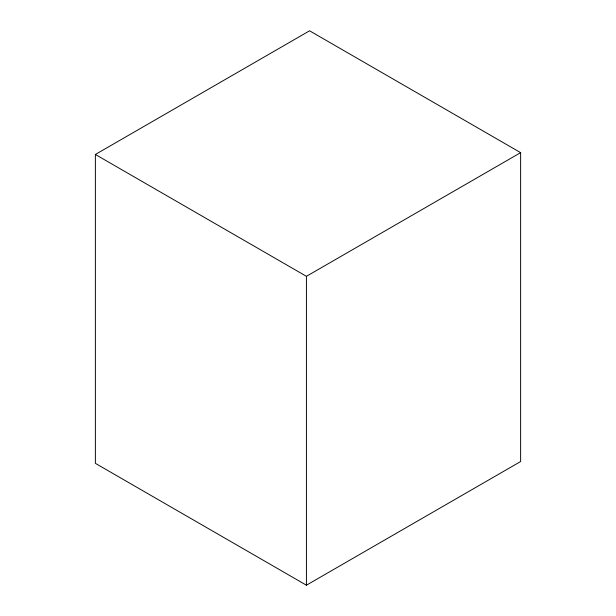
<?xml version="1.0" encoding="UTF-8"?>
<svg xmlns="http://www.w3.org/2000/svg" width="616" height="616" viewBox="0 0 616 616"><rect width="100%" height="100%" fill="white"/><g stroke="black" fill="none" stroke-linecap="round" stroke-linejoin="round"><path stroke-width="0.92" d="M95.372 154.47L309.579 30.8L520.628 152.653L520.628 461.53L306.421 585.2L95.372 463.348L95.372 154.47L306.421 276.322L520.628 152.653M306.421 276.322L306.421 585.2"/></g></svg>
